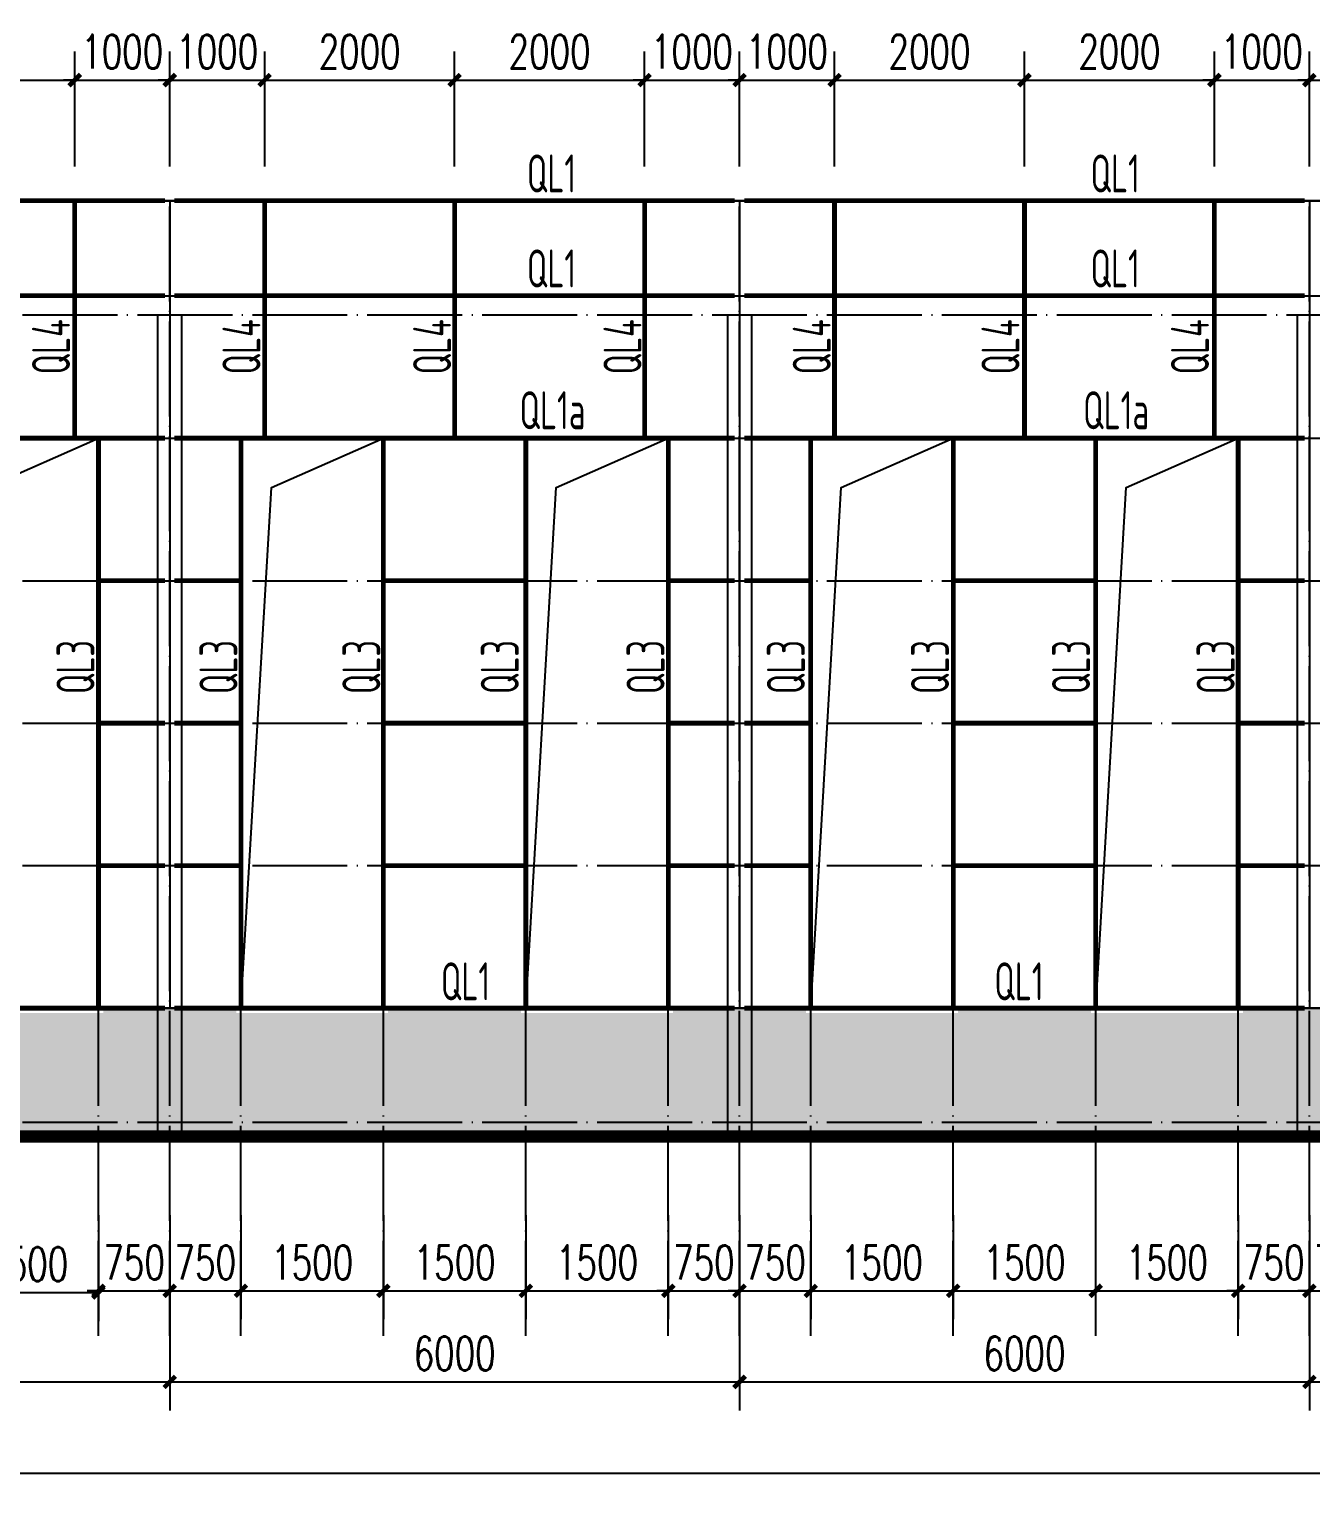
# Model space of a CAD drawing. Extents: x 14207793 to 14719554, y -1675802 to -1228715.
# Drawn here: x 14242298 to 14255788, y -1511252 to -1495755 of the extents above; entities that cross this region are included whole.
import ezdxf

# ---------------------------------------------------------------- set-up
doc = ezdxf.new("R2010")
doc.units = 0
doc.header["$LTSCALE"] = 500
doc.header["$MEASUREMENT"] = 0
doc.linetypes.add('DOTE', pattern=[2.42, 2, -0.2, 0.02, -0.2])
doc.layers.get('0').update_dxf_attribs({"linetype": 'CONTINUOUS'})
doc.layers.get('DEFPOINTS').update_dxf_attribs({"color": 140, "linetype": 'CONTINUOUS'})
for name, color, linetype in [('AXIS', 3, 'CONTINUOUS'), ('DOTE', 8, 'DOTE'), ('LAYER1', 150, 'CONTINUOUS'), ('PUB_DIM', 3, 'CONTINUOUS')]:
    doc.layers.add(name, color=color, linetype=linetype)
doc.styles.add('_TCH_DIM_T3', font='SIMPLEX', dxfattribs={"width": 0.705882, "bigfont": 'GBCBIG'})
doc.styles.add('TSSD_REIN', font='Tssdeng.shx', dxfattribs={"width": 0.65, "bigfont": 'hztxt.shx'})
doc.dimstyles.new('_TCH_ARCH&&120', dxfattribs={"dimtxt": 357, "dimasz": 120, "dimexe": 300, "dimexo": 360, "dimgap": 120, "dimtad": 1, "dimdec": 0, "dimzin": 0, "dimdsep": 46, "dimtxsty": '_TCH_DIM_T3', "dimblk": 'ARCHTICK', "dimcen": 0.09, "dimclrt": 7, "dimazin": 2, "dimtfac": 1, "dimtdec": 0, "dimtix": 1, "dimtmove": 2, "dimatfit": 3, "dimfxl": 0, "dimtolj": 1, "dimtzin": 0, "dimarcsym": 0})

# ---------------------------------------------------------------- blocks, each defined once
blk = doc.blocks.new('_ArchTick')
at = {"color": 0, "linetype": 'ByBlock', "const_width": 0.4}
blk.add_lwpolyline([(-0.5, -0.5), (0.5, 0.5)], dxfattribs=at)
blk = doc.blocks.new('*D333')
at = {"layer": 'AXIS', "color": 0, "lineweight": -2}
for p, q in [((14217375, -1509819), (14217375, -1511252)), ((14327775, -1509872), (14327775, -1511252)), ((14217375, -1510952), (14327775, -1510952))]:
    blk.add_line(p, q, dxfattribs=at)
at = {"layer": 'DEFPOINTS', "color": 0}
for p in [(14217375, -1509459), (14327775, -1509512), (14327775, -1510952)]:
    blk.add_point(p, dxfattribs=at)
at = {"layer": 'AXIS', "color": 0, "lineweight": -2, "xscale": 120, "yscale": 120, "zscale": 120, "rotation": 180}
blk.add_blockref('_ArchTick', (14217375, -1510952), dxfattribs=at)
at = {"layer": 'AXIS', "color": 0, "lineweight": -2, "xscale": 120, "yscale": 120, "zscale": 120}
blk.add_blockref('_ArchTick', (14327775, -1510952), dxfattribs=at)
at = {"layer": 'AXIS', "color": 7, "insert": (14272575, -1510654), "char_height": 357, "attachment_point": 5, "style": '_TCH_DIM_T3'}
blk.add_mtext('\\A1;110400', dxfattribs=at)
blk = doc.blocks.new('*D353')
at = {"layer": 'AXIS', "color": 0, "lineweight": -2}
for p, q in [((14237775, -1508626), (14237775, -1510293)), ((14243775, -1509073), (14243775, -1510293)), ((14237775, -1509993), (14243775, -1509993))]:
    blk.add_line(p, q, dxfattribs=at)
at = {"layer": 'DEFPOINTS', "color": 0}
for p in [(14237775, -1508266), (14243775, -1508713), (14243775, -1509993)]:
    blk.add_point(p, dxfattribs=at)
at = {"layer": 'AXIS', "color": 0, "lineweight": -2, "xscale": 120, "yscale": 120, "zscale": 120, "rotation": 180}
blk.add_blockref('_ArchTick', (14237775, -1509993), dxfattribs=at)
at = {"layer": 'AXIS', "color": 0, "lineweight": -2, "xscale": 120, "yscale": 120, "zscale": 120}
blk.add_blockref('_ArchTick', (14243775, -1509993), dxfattribs=at)
at = {"layer": 'AXIS', "color": 7, "insert": (14240775, -1509694), "char_height": 357, "attachment_point": 5, "style": '_TCH_DIM_T3'}
blk.add_mtext('\\A1;6000', dxfattribs=at)
blk = doc.blocks.new('*D354')
at = {"layer": 'AXIS', "color": 0, "lineweight": -2}
for p, q in [((14243775, -1508626), (14243775, -1510293)), ((14249775, -1509073), (14249775, -1510293)), ((14243775, -1509993), (14249775, -1509993))]:
    blk.add_line(p, q, dxfattribs=at)
at = {"layer": 'DEFPOINTS', "color": 0}
for p in [(14243775, -1508266), (14249775, -1508713), (14249775, -1509993)]:
    blk.add_point(p, dxfattribs=at)
at = {"layer": 'AXIS', "color": 0, "lineweight": -2, "xscale": 120, "yscale": 120, "zscale": 120, "rotation": 180}
blk.add_blockref('_ArchTick', (14243775, -1509993), dxfattribs=at)
at = {"layer": 'AXIS', "color": 0, "lineweight": -2, "xscale": 120, "yscale": 120, "zscale": 120}
blk.add_blockref('_ArchTick', (14249775, -1509993), dxfattribs=at)
at = {"layer": 'AXIS', "color": 7, "insert": (14246775, -1509694), "char_height": 357, "attachment_point": 5, "style": '_TCH_DIM_T3'}
blk.add_mtext('\\A1;6000', dxfattribs=at)
blk = doc.blocks.new('*D355')
at = {"layer": 'AXIS', "color": 0, "lineweight": -2}
for p, q in [((14249775, -1508626), (14249775, -1510293)), ((14255775, -1509073), (14255775, -1510293)), ((14249775, -1509993), (14255775, -1509993))]:
    blk.add_line(p, q, dxfattribs=at)
at = {"layer": 'DEFPOINTS', "color": 0}
for p in [(14249775, -1508266), (14255775, -1508713), (14255775, -1509993)]:
    blk.add_point(p, dxfattribs=at)
at = {"layer": 'AXIS', "color": 0, "lineweight": -2, "xscale": 120, "yscale": 120, "zscale": 120, "rotation": 180}
blk.add_blockref('_ArchTick', (14249775, -1509993), dxfattribs=at)
at = {"layer": 'AXIS', "color": 0, "lineweight": -2, "xscale": 120, "yscale": 120, "zscale": 120}
blk.add_blockref('_ArchTick', (14255775, -1509993), dxfattribs=at)
at = {"layer": 'AXIS', "color": 7, "insert": (14252775, -1509694), "char_height": 357, "attachment_point": 5, "style": '_TCH_DIM_T3'}
blk.add_mtext('\\A1;6000', dxfattribs=at)
blk = doc.blocks.new('*D356')
at = {"layer": 'AXIS', "color": 0, "lineweight": -2}
for p, q in [((14255775, -1508626), (14255775, -1510293)), ((14261775, -1509073), (14261775, -1510293)), ((14255775, -1509993), (14261775, -1509993))]:
    blk.add_line(p, q, dxfattribs=at)
at = {"layer": 'DEFPOINTS', "color": 0}
for p in [(14255775, -1508266), (14261775, -1508713), (14261775, -1509993)]:
    blk.add_point(p, dxfattribs=at)
at = {"layer": 'AXIS', "color": 0, "lineweight": -2, "xscale": 120, "yscale": 120, "zscale": 120, "rotation": 180}
blk.add_blockref('_ArchTick', (14255775, -1509993), dxfattribs=at)
at = {"layer": 'AXIS', "color": 0, "lineweight": -2, "xscale": 120, "yscale": 120, "zscale": 120}
blk.add_blockref('_ArchTick', (14261775, -1509993), dxfattribs=at)
at = {"layer": 'AXIS', "color": 7, "insert": (14258775, -1509694), "char_height": 357, "attachment_point": 5, "style": '_TCH_DIM_T3'}
blk.add_mtext('\\A1;6000', dxfattribs=at)
blk = doc.blocks.new('*D376')
at = {"layer": 'AXIS', "color": 0, "lineweight": -2}
for p, q in [((14241525, -1508258), (14241525, -1509353)), ((14243025, -1508278), (14243025, -1509353)), ((14241525, -1509053), (14243025, -1509053))]:
    blk.add_line(p, q, dxfattribs=at)
at = {"layer": 'DEFPOINTS', "color": 0}
for p in [(14241525, -1507898), (14243025, -1507918), (14243025, -1509053)]:
    blk.add_point(p, dxfattribs=at)
at = {"layer": 'AXIS', "color": 0, "lineweight": -2, "xscale": 120, "yscale": 120, "zscale": 120, "rotation": 180}
blk.add_blockref('_ArchTick', (14241525, -1509053), dxfattribs=at)
at = {"layer": 'AXIS', "color": 0, "lineweight": -2, "xscale": 120, "yscale": 120, "zscale": 120}
blk.add_blockref('_ArchTick', (14243025, -1509053), dxfattribs=at)
at = {"layer": 'AXIS', "color": 7, "insert": (14242275, -1508754), "char_height": 357, "attachment_point": 5, "style": '_TCH_DIM_T3'}
blk.add_mtext('\\A1;1500', dxfattribs=at)
blk = doc.blocks.new('*D377')
at = {"layer": 'AXIS', "color": 0, "lineweight": -2}
for p, q in [((14243025, -1508238), (14243025, -1509334)), ((14243775, -1508258), (14243775, -1509334)), ((14243025, -1509034), (14242905, -1509034)), ((14243025, -1509034), (14243775, -1509034)), ((14243775, -1509034), (14243895, -1509034))]:
    blk.add_line(p, q, dxfattribs=at)
at = {"layer": 'DEFPOINTS', "color": 0}
for p in [(14243025, -1507878), (14243775, -1507898), (14243775, -1509034)]:
    blk.add_point(p, dxfattribs=at)
at = {"layer": 'AXIS', "color": 0, "lineweight": -2, "xscale": 120, "yscale": 120, "zscale": 120}
blk.add_blockref('_ArchTick', (14243025, -1509034), dxfattribs=at)
at = {"layer": 'AXIS', "color": 0, "lineweight": -2, "xscale": 120, "yscale": 120, "zscale": 120, "rotation": 180}
blk.add_blockref('_ArchTick', (14243775, -1509034), dxfattribs=at)
at = {"layer": 'AXIS', "color": 7, "insert": (14243400, -1508735), "char_height": 357, "attachment_point": 5, "style": '_TCH_DIM_T3'}
blk.add_mtext('\\A1;750', dxfattribs=at)
blk = doc.blocks.new('*D378')
at = {"layer": 'AXIS', "color": 0, "lineweight": -2}
for p, q in [((14244525, -1508238), (14244525, -1509334)), ((14246025, -1508258), (14246025, -1509334)), ((14244525, -1509034), (14246025, -1509034))]:
    blk.add_line(p, q, dxfattribs=at)
at = {"layer": 'DEFPOINTS', "color": 0}
for p in [(14244525, -1507878), (14246025, -1507898), (14246025, -1509034)]:
    blk.add_point(p, dxfattribs=at)
at = {"layer": 'AXIS', "color": 0, "lineweight": -2, "xscale": 120, "yscale": 120, "zscale": 120, "rotation": 180}
blk.add_blockref('_ArchTick', (14244525, -1509034), dxfattribs=at)
at = {"layer": 'AXIS', "color": 0, "lineweight": -2, "xscale": 120, "yscale": 120, "zscale": 120}
blk.add_blockref('_ArchTick', (14246025, -1509034), dxfattribs=at)
at = {"layer": 'AXIS', "color": 7, "insert": (14245275, -1508735), "char_height": 357, "attachment_point": 5, "style": '_TCH_DIM_T3'}
blk.add_mtext('\\A1;1500', dxfattribs=at)
blk = doc.blocks.new('*D379')
at = {"layer": 'AXIS', "color": 0, "lineweight": -2}
for p, q in [((14246025, -1508238), (14246025, -1509334)), ((14247525, -1508258), (14247525, -1509334)), ((14246025, -1509034), (14247525, -1509034))]:
    blk.add_line(p, q, dxfattribs=at)
at = {"layer": 'DEFPOINTS', "color": 0}
for p in [(14246025, -1507878), (14247525, -1507898), (14247525, -1509034)]:
    blk.add_point(p, dxfattribs=at)
at = {"layer": 'AXIS', "color": 0, "lineweight": -2, "xscale": 120, "yscale": 120, "zscale": 120, "rotation": 180}
blk.add_blockref('_ArchTick', (14246025, -1509034), dxfattribs=at)
at = {"layer": 'AXIS', "color": 0, "lineweight": -2, "xscale": 120, "yscale": 120, "zscale": 120}
blk.add_blockref('_ArchTick', (14247525, -1509034), dxfattribs=at)
at = {"layer": 'AXIS', "color": 7, "insert": (14246775, -1508735), "char_height": 357, "attachment_point": 5, "style": '_TCH_DIM_T3'}
blk.add_mtext('\\A1;1500', dxfattribs=at)
blk = doc.blocks.new('*D380')
at = {"layer": 'AXIS', "color": 0, "lineweight": -2}
for p, q in [((14247525, -1508238), (14247525, -1509334)), ((14249025, -1508258), (14249025, -1509334)), ((14247525, -1509034), (14249025, -1509034))]:
    blk.add_line(p, q, dxfattribs=at)
at = {"layer": 'DEFPOINTS', "color": 0}
for p in [(14247525, -1507878), (14249025, -1507898), (14249025, -1509034)]:
    blk.add_point(p, dxfattribs=at)
at = {"layer": 'AXIS', "color": 0, "lineweight": -2, "xscale": 120, "yscale": 120, "zscale": 120, "rotation": 180}
blk.add_blockref('_ArchTick', (14247525, -1509034), dxfattribs=at)
at = {"layer": 'AXIS', "color": 0, "lineweight": -2, "xscale": 120, "yscale": 120, "zscale": 120}
blk.add_blockref('_ArchTick', (14249025, -1509034), dxfattribs=at)
at = {"layer": 'AXIS', "color": 7, "insert": (14248275, -1508735), "char_height": 357, "attachment_point": 5, "style": '_TCH_DIM_T3'}
blk.add_mtext('\\A1;1500', dxfattribs=at)
blk = doc.blocks.new('*D381')
at = {"layer": 'AXIS', "color": 0, "lineweight": -2}
for p, q in [((14249025, -1508238), (14249025, -1509334)), ((14249775, -1508258), (14249775, -1509334)), ((14249025, -1509034), (14248905, -1509034)), ((14249025, -1509034), (14249775, -1509034)), ((14249775, -1509034), (14249895, -1509034))]:
    blk.add_line(p, q, dxfattribs=at)
at = {"layer": 'DEFPOINTS', "color": 0}
for p in [(14249025, -1507878), (14249775, -1507898), (14249775, -1509034)]:
    blk.add_point(p, dxfattribs=at)
at = {"layer": 'AXIS', "color": 0, "lineweight": -2, "xscale": 120, "yscale": 120, "zscale": 120}
blk.add_blockref('_ArchTick', (14249025, -1509034), dxfattribs=at)
at = {"layer": 'AXIS', "color": 0, "lineweight": -2, "xscale": 120, "yscale": 120, "zscale": 120, "rotation": 180}
blk.add_blockref('_ArchTick', (14249775, -1509034), dxfattribs=at)
at = {"layer": 'AXIS', "color": 7, "insert": (14249400, -1508735), "char_height": 357, "attachment_point": 5, "style": '_TCH_DIM_T3'}
blk.add_mtext('\\A1;750', dxfattribs=at)
blk = doc.blocks.new('*D382')
at = {"layer": 'AXIS', "color": 0, "lineweight": -2}
for p, q in [((14252025, -1508238), (14252025, -1509333)), ((14253525, -1508258), (14253525, -1509333)), ((14252025, -1509033), (14253525, -1509033))]:
    blk.add_line(p, q, dxfattribs=at)
at = {"layer": 'DEFPOINTS', "color": 0}
for p in [(14252025, -1507878), (14253525, -1507898), (14253525, -1509033)]:
    blk.add_point(p, dxfattribs=at)
at = {"layer": 'AXIS', "color": 0, "lineweight": -2, "xscale": 120, "yscale": 120, "zscale": 120, "rotation": 180}
blk.add_blockref('_ArchTick', (14252025, -1509033), dxfattribs=at)
at = {"layer": 'AXIS', "color": 0, "lineweight": -2, "xscale": 120, "yscale": 120, "zscale": 120}
blk.add_blockref('_ArchTick', (14253525, -1509033), dxfattribs=at)
at = {"layer": 'AXIS', "color": 7, "insert": (14252775, -1508735), "char_height": 357, "attachment_point": 5, "style": '_TCH_DIM_T3'}
blk.add_mtext('\\A1;1500', dxfattribs=at)
blk = doc.blocks.new('*D383')
at = {"layer": 'AXIS', "color": 0, "lineweight": -2}
for p, q in [((14253525, -1508238), (14253525, -1509334)), ((14255025, -1508258), (14255025, -1509334)), ((14253525, -1509034), (14255025, -1509034))]:
    blk.add_line(p, q, dxfattribs=at)
at = {"layer": 'DEFPOINTS', "color": 0}
for p in [(14253525, -1507878), (14255025, -1507898), (14255025, -1509034)]:
    blk.add_point(p, dxfattribs=at)
at = {"layer": 'AXIS', "color": 0, "lineweight": -2, "xscale": 120, "yscale": 120, "zscale": 120, "rotation": 180}
blk.add_blockref('_ArchTick', (14253525, -1509034), dxfattribs=at)
at = {"layer": 'AXIS', "color": 0, "lineweight": -2, "xscale": 120, "yscale": 120, "zscale": 120}
blk.add_blockref('_ArchTick', (14255025, -1509034), dxfattribs=at)
at = {"layer": 'AXIS', "color": 7, "insert": (14254275, -1508735), "char_height": 357, "attachment_point": 5, "style": '_TCH_DIM_T3'}
blk.add_mtext('\\A1;1500', dxfattribs=at)
blk = doc.blocks.new('*D384')
at = {"layer": 'AXIS', "color": 0, "lineweight": -2}
for p, q in [((14255025, -1508238), (14255025, -1509334)), ((14255775, -1508258), (14255775, -1509334)), ((14255025, -1509034), (14254905, -1509034)), ((14255025, -1509034), (14255775, -1509034)), ((14255775, -1509034), (14255895, -1509034))]:
    blk.add_line(p, q, dxfattribs=at)
at = {"layer": 'DEFPOINTS', "color": 0}
for p in [(14255025, -1507878), (14255775, -1507898), (14255775, -1509034)]:
    blk.add_point(p, dxfattribs=at)
at = {"layer": 'AXIS', "color": 0, "lineweight": -2, "xscale": 120, "yscale": 120, "zscale": 120}
blk.add_blockref('_ArchTick', (14255025, -1509034), dxfattribs=at)
at = {"layer": 'AXIS', "color": 0, "lineweight": -2, "xscale": 120, "yscale": 120, "zscale": 120, "rotation": 180}
blk.add_blockref('_ArchTick', (14255775, -1509034), dxfattribs=at)
at = {"layer": 'AXIS', "color": 7, "insert": (14255400, -1508735), "char_height": 357, "attachment_point": 5, "style": '_TCH_DIM_T3'}
blk.add_mtext('\\A1;750', dxfattribs=at)
blk = doc.blocks.new('*D444')
at = {"layer": 'AXIS', "color": 0, "lineweight": -2}
for p, q in [((14250525, -1508238), (14250525, -1509334)), ((14252025, -1508258), (14252025, -1509334)), ((14250525, -1509034), (14252025, -1509034))]:
    blk.add_line(p, q, dxfattribs=at)
at = {"layer": 'DEFPOINTS', "color": 0}
for p in [(14250525, -1507878), (14252025, -1507898), (14252025, -1509034)]:
    blk.add_point(p, dxfattribs=at)
at = {"layer": 'AXIS', "color": 0, "lineweight": -2, "xscale": 120, "yscale": 120, "zscale": 120, "rotation": 180}
blk.add_blockref('_ArchTick', (14250525, -1509034), dxfattribs=at)
at = {"layer": 'AXIS', "color": 0, "lineweight": -2, "xscale": 120, "yscale": 120, "zscale": 120}
blk.add_blockref('_ArchTick', (14252025, -1509034), dxfattribs=at)
at = {"layer": 'AXIS', "color": 7, "insert": (14251275, -1508735), "char_height": 357, "attachment_point": 5, "style": '_TCH_DIM_T3'}
blk.add_mtext('\\A1;1500', dxfattribs=at)
blk = doc.blocks.new('*D445')
at = {"layer": 'AXIS', "color": 0, "lineweight": -2}
for p, q in [((14255775, -1508238), (14255775, -1509334)), ((14256525, -1508258), (14256525, -1509334)), ((14255775, -1509034), (14255655, -1509034)), ((14255775, -1509034), (14256525, -1509034)), ((14256525, -1509034), (14256645, -1509034))]:
    blk.add_line(p, q, dxfattribs=at)
at = {"layer": 'DEFPOINTS', "color": 0}
for p in [(14255775, -1507878), (14256525, -1507898), (14256525, -1509034)]:
    blk.add_point(p, dxfattribs=at)
at = {"layer": 'AXIS', "color": 0, "lineweight": -2, "xscale": 120, "yscale": 120, "zscale": 120}
blk.add_blockref('_ArchTick', (14255775, -1509034), dxfattribs=at)
at = {"layer": 'AXIS', "color": 0, "lineweight": -2, "xscale": 120, "yscale": 120, "zscale": 120, "rotation": 180}
blk.add_blockref('_ArchTick', (14256525, -1509034), dxfattribs=at)
at = {"layer": 'AXIS', "color": 7, "insert": (14256150, -1508735), "char_height": 357, "attachment_point": 5, "style": '_TCH_DIM_T3'}
blk.add_mtext('\\A1;750', dxfattribs=at)
blk = doc.blocks.new('*D446')
at = {"layer": 'AXIS', "color": 0, "lineweight": -2}
for p, q in [((14249775, -1508238), (14249775, -1509334)), ((14250525, -1508258), (14250525, -1509334)), ((14249775, -1509034), (14249655, -1509034)), ((14249775, -1509034), (14250525, -1509034)), ((14250525, -1509034), (14250645, -1509034))]:
    blk.add_line(p, q, dxfattribs=at)
at = {"layer": 'DEFPOINTS', "color": 0}
for p in [(14249775, -1507878), (14250525, -1507898), (14250525, -1509034)]:
    blk.add_point(p, dxfattribs=at)
at = {"layer": 'AXIS', "color": 0, "lineweight": -2, "xscale": 120, "yscale": 120, "zscale": 120}
blk.add_blockref('_ArchTick', (14249775, -1509034), dxfattribs=at)
at = {"layer": 'AXIS', "color": 0, "lineweight": -2, "xscale": 120, "yscale": 120, "zscale": 120, "rotation": 180}
blk.add_blockref('_ArchTick', (14250525, -1509034), dxfattribs=at)
at = {"layer": 'AXIS', "color": 7, "insert": (14250150, -1508735), "char_height": 357, "attachment_point": 5, "style": '_TCH_DIM_T3'}
blk.add_mtext('\\A1;750', dxfattribs=at)
blk = doc.blocks.new('*D447')
at = {"layer": 'AXIS', "color": 0, "lineweight": -2}
for p, q in [((14243775, -1508238), (14243775, -1509334)), ((14244525, -1508258), (14244525, -1509334)), ((14243775, -1509034), (14243655, -1509034)), ((14243775, -1509034), (14244525, -1509034)), ((14244525, -1509034), (14244645, -1509034))]:
    blk.add_line(p, q, dxfattribs=at)
at = {"layer": 'DEFPOINTS', "color": 0}
for p in [(14243775, -1507878), (14244525, -1507898), (14244525, -1509034)]:
    blk.add_point(p, dxfattribs=at)
at = {"layer": 'AXIS', "color": 0, "lineweight": -2, "xscale": 120, "yscale": 120, "zscale": 120}
blk.add_blockref('_ArchTick', (14243775, -1509034), dxfattribs=at)
at = {"layer": 'AXIS', "color": 0, "lineweight": -2, "xscale": 120, "yscale": 120, "zscale": 120, "rotation": 180}
blk.add_blockref('_ArchTick', (14244525, -1509034), dxfattribs=at)
at = {"layer": 'AXIS', "color": 7, "insert": (14244150, -1508735), "char_height": 357, "attachment_point": 5, "style": '_TCH_DIM_T3'}
blk.add_mtext('\\A1;750', dxfattribs=at)
blk = doc.blocks.new('*D1065')
at = {"layer": 'DEFPOINTS', "color": 0}
for p in [(14242775, -1496288), (14240775, -1497558), (14242775, -1497558)]:
    blk.add_point(p, dxfattribs=at)
at = {"layer": 'PUB_DIM', "color": 0, "lineweight": -2}
for p, q in [((14240775, -1497198), (14240775, -1495988)), ((14242775, -1497198), (14242775, -1495988)), ((14240775, -1496288), (14242775, -1496288))]:
    blk.add_line(p, q, dxfattribs=at)
at = {"layer": 'PUB_DIM', "color": 0, "lineweight": -2, "xscale": 120, "yscale": 120, "zscale": 120, "rotation": 180}
blk.add_blockref('_ArchTick', (14240775, -1496288), dxfattribs=at)
at = {"layer": 'PUB_DIM', "color": 0, "lineweight": -2, "xscale": 120, "yscale": 120, "zscale": 120}
blk.add_blockref('_ArchTick', (14242775, -1496288), dxfattribs=at)
at = {"layer": 'PUB_DIM', "color": 7, "insert": (14241775, -1495989), "char_height": 357, "attachment_point": 5, "style": '_TCH_DIM_T3'}
blk.add_mtext('\\A1;2000', dxfattribs=at)
blk = doc.blocks.new('*D1066')
at = {"layer": 'DEFPOINTS', "color": 0}
for p in [(14243775, -1496288), (14242775, -1497558), (14243775, -1497558)]:
    blk.add_point(p, dxfattribs=at)
at = {"layer": 'PUB_DIM', "color": 0, "lineweight": -2}
for p, q in [((14242775, -1497198), (14242775, -1495988)), ((14243775, -1497198), (14243775, -1495988)), ((14242775, -1496288), (14242655, -1496288)), ((14242775, -1496288), (14243775, -1496288)), ((14243775, -1496288), (14243895, -1496288))]:
    blk.add_line(p, q, dxfattribs=at)
at = {"layer": 'PUB_DIM', "color": 0, "lineweight": -2, "xscale": 120, "yscale": 120, "zscale": 120}
blk.add_blockref('_ArchTick', (14242775, -1496288), dxfattribs=at)
at = {"layer": 'PUB_DIM', "color": 0, "lineweight": -2, "xscale": 120, "yscale": 120, "zscale": 120, "rotation": 180}
blk.add_blockref('_ArchTick', (14243775, -1496288), dxfattribs=at)
at = {"layer": 'PUB_DIM', "color": 7, "insert": (14243275, -1495989), "char_height": 357, "attachment_point": 5, "style": '_TCH_DIM_T3'}
blk.add_mtext('\\A1;1000', dxfattribs=at)
blk = doc.blocks.new('*D1067')
at = {"layer": 'DEFPOINTS', "color": 0}
for p in [(14244775, -1496288), (14243775, -1497558), (14244775, -1497558)]:
    blk.add_point(p, dxfattribs=at)
at = {"layer": 'PUB_DIM', "color": 0, "lineweight": -2}
for p, q in [((14243775, -1497198), (14243775, -1495988)), ((14244775, -1497198), (14244775, -1495988)), ((14243775, -1496288), (14243655, -1496288)), ((14243775, -1496288), (14244775, -1496288)), ((14244775, -1496288), (14244895, -1496288))]:
    blk.add_line(p, q, dxfattribs=at)
at = {"layer": 'PUB_DIM', "color": 0, "lineweight": -2, "xscale": 120, "yscale": 120, "zscale": 120}
blk.add_blockref('_ArchTick', (14243775, -1496288), dxfattribs=at)
at = {"layer": 'PUB_DIM', "color": 0, "lineweight": -2, "xscale": 120, "yscale": 120, "zscale": 120, "rotation": 180}
blk.add_blockref('_ArchTick', (14244775, -1496288), dxfattribs=at)
at = {"layer": 'PUB_DIM', "color": 7, "insert": (14244275, -1495989), "char_height": 357, "attachment_point": 5, "style": '_TCH_DIM_T3'}
blk.add_mtext('\\A1;1000', dxfattribs=at)
blk = doc.blocks.new('*D1068')
at = {"layer": 'DEFPOINTS', "color": 0}
for p in [(14246775, -1496288), (14244775, -1497558), (14246775, -1497558)]:
    blk.add_point(p, dxfattribs=at)
at = {"layer": 'PUB_DIM', "color": 0, "lineweight": -2}
for p, q in [((14244775, -1497198), (14244775, -1495988)), ((14246775, -1497198), (14246775, -1495988)), ((14244775, -1496288), (14246775, -1496288))]:
    blk.add_line(p, q, dxfattribs=at)
at = {"layer": 'PUB_DIM', "color": 0, "lineweight": -2, "xscale": 120, "yscale": 120, "zscale": 120, "rotation": 180}
blk.add_blockref('_ArchTick', (14244775, -1496288), dxfattribs=at)
at = {"layer": 'PUB_DIM', "color": 0, "lineweight": -2, "xscale": 120, "yscale": 120, "zscale": 120}
blk.add_blockref('_ArchTick', (14246775, -1496288), dxfattribs=at)
at = {"layer": 'PUB_DIM', "color": 7, "insert": (14245775, -1495989), "char_height": 357, "attachment_point": 5, "style": '_TCH_DIM_T3'}
blk.add_mtext('\\A1;2000', dxfattribs=at)
blk = doc.blocks.new('*D1069')
at = {"layer": 'DEFPOINTS', "color": 0}
for p in [(14248775, -1496288), (14246775, -1497558), (14248775, -1497558)]:
    blk.add_point(p, dxfattribs=at)
at = {"layer": 'PUB_DIM', "color": 0, "lineweight": -2}
for p, q in [((14246775, -1497198), (14246775, -1495988)), ((14248775, -1497198), (14248775, -1495988)), ((14246775, -1496288), (14248775, -1496288))]:
    blk.add_line(p, q, dxfattribs=at)
at = {"layer": 'PUB_DIM', "color": 0, "lineweight": -2, "xscale": 120, "yscale": 120, "zscale": 120, "rotation": 180}
blk.add_blockref('_ArchTick', (14246775, -1496288), dxfattribs=at)
at = {"layer": 'PUB_DIM', "color": 0, "lineweight": -2, "xscale": 120, "yscale": 120, "zscale": 120}
blk.add_blockref('_ArchTick', (14248775, -1496288), dxfattribs=at)
at = {"layer": 'PUB_DIM', "color": 7, "insert": (14247775, -1495989), "char_height": 357, "attachment_point": 5, "style": '_TCH_DIM_T3'}
blk.add_mtext('\\A1;2000', dxfattribs=at)
blk = doc.blocks.new('*D1070')
at = {"layer": 'DEFPOINTS', "color": 0}
for p in [(14249775, -1496288), (14248775, -1497558), (14249775, -1497558)]:
    blk.add_point(p, dxfattribs=at)
at = {"layer": 'PUB_DIM', "color": 0, "lineweight": -2}
for p, q in [((14248775, -1497198), (14248775, -1495988)), ((14249775, -1497198), (14249775, -1495988)), ((14248775, -1496288), (14248655, -1496288)), ((14248775, -1496288), (14249775, -1496288)), ((14249775, -1496288), (14249895, -1496288))]:
    blk.add_line(p, q, dxfattribs=at)
at = {"layer": 'PUB_DIM', "color": 0, "lineweight": -2, "xscale": 120, "yscale": 120, "zscale": 120}
blk.add_blockref('_ArchTick', (14248775, -1496288), dxfattribs=at)
at = {"layer": 'PUB_DIM', "color": 0, "lineweight": -2, "xscale": 120, "yscale": 120, "zscale": 120, "rotation": 180}
blk.add_blockref('_ArchTick', (14249775, -1496288), dxfattribs=at)
at = {"layer": 'PUB_DIM', "color": 7, "insert": (14249275, -1495989), "char_height": 357, "attachment_point": 5, "style": '_TCH_DIM_T3'}
blk.add_mtext('\\A1;1000', dxfattribs=at)
blk = doc.blocks.new('*D1071')
at = {"layer": 'DEFPOINTS', "color": 0}
for p in [(14250775, -1496288), (14249775, -1497558), (14250775, -1497558)]:
    blk.add_point(p, dxfattribs=at)
at = {"layer": 'PUB_DIM', "color": 0, "lineweight": -2}
for p, q in [((14249775, -1497198), (14249775, -1495988)), ((14250775, -1497198), (14250775, -1495988)), ((14249775, -1496288), (14249655, -1496288)), ((14249775, -1496288), (14250775, -1496288)), ((14250775, -1496288), (14250895, -1496288))]:
    blk.add_line(p, q, dxfattribs=at)
at = {"layer": 'PUB_DIM', "color": 0, "lineweight": -2, "xscale": 120, "yscale": 120, "zscale": 120}
blk.add_blockref('_ArchTick', (14249775, -1496288), dxfattribs=at)
at = {"layer": 'PUB_DIM', "color": 0, "lineweight": -2, "xscale": 120, "yscale": 120, "zscale": 120, "rotation": 180}
blk.add_blockref('_ArchTick', (14250775, -1496288), dxfattribs=at)
at = {"layer": 'PUB_DIM', "color": 7, "insert": (14250275, -1495989), "char_height": 357, "attachment_point": 5, "style": '_TCH_DIM_T3'}
blk.add_mtext('\\A1;1000', dxfattribs=at)
blk = doc.blocks.new('*D1072')
at = {"layer": 'DEFPOINTS', "color": 0}
for p in [(14252775, -1496288), (14250775, -1497558), (14252775, -1497558)]:
    blk.add_point(p, dxfattribs=at)
at = {"layer": 'PUB_DIM', "color": 0, "lineweight": -2}
for p, q in [((14250775, -1497198), (14250775, -1495988)), ((14252775, -1497198), (14252775, -1495988)), ((14250775, -1496288), (14252775, -1496288))]:
    blk.add_line(p, q, dxfattribs=at)
at = {"layer": 'PUB_DIM', "color": 0, "lineweight": -2, "xscale": 120, "yscale": 120, "zscale": 120, "rotation": 180}
blk.add_blockref('_ArchTick', (14250775, -1496288), dxfattribs=at)
at = {"layer": 'PUB_DIM', "color": 0, "lineweight": -2, "xscale": 120, "yscale": 120, "zscale": 120}
blk.add_blockref('_ArchTick', (14252775, -1496288), dxfattribs=at)
at = {"layer": 'PUB_DIM', "color": 7, "insert": (14251775, -1495989), "char_height": 357, "attachment_point": 5, "style": '_TCH_DIM_T3'}
blk.add_mtext('\\A1;2000', dxfattribs=at)
blk = doc.blocks.new('*D1073')
at = {"layer": 'DEFPOINTS', "color": 0}
for p in [(14254775, -1496288), (14252775, -1497558), (14254775, -1497558)]:
    blk.add_point(p, dxfattribs=at)
at = {"layer": 'PUB_DIM', "color": 0, "lineweight": -2}
for p, q in [((14252775, -1497198), (14252775, -1495988)), ((14254775, -1497198), (14254775, -1495988)), ((14252775, -1496288), (14254775, -1496288))]:
    blk.add_line(p, q, dxfattribs=at)
at = {"layer": 'PUB_DIM', "color": 0, "lineweight": -2, "xscale": 120, "yscale": 120, "zscale": 120, "rotation": 180}
blk.add_blockref('_ArchTick', (14252775, -1496288), dxfattribs=at)
at = {"layer": 'PUB_DIM', "color": 0, "lineweight": -2, "xscale": 120, "yscale": 120, "zscale": 120}
blk.add_blockref('_ArchTick', (14254775, -1496288), dxfattribs=at)
at = {"layer": 'PUB_DIM', "color": 7, "insert": (14253775, -1495989), "char_height": 357, "attachment_point": 5, "style": '_TCH_DIM_T3'}
blk.add_mtext('\\A1;2000', dxfattribs=at)
blk = doc.blocks.new('*D1074')
at = {"layer": 'DEFPOINTS', "color": 0}
for p in [(14255775, -1496288), (14254775, -1497558), (14255775, -1497558)]:
    blk.add_point(p, dxfattribs=at)
at = {"layer": 'PUB_DIM', "color": 0, "lineweight": -2}
for p, q in [((14254775, -1497198), (14254775, -1495988)), ((14255775, -1497198), (14255775, -1495988)), ((14254775, -1496288), (14254655, -1496288)), ((14254775, -1496288), (14255775, -1496288)), ((14255775, -1496288), (14255895, -1496288))]:
    blk.add_line(p, q, dxfattribs=at)
at = {"layer": 'PUB_DIM', "color": 0, "lineweight": -2, "xscale": 120, "yscale": 120, "zscale": 120}
blk.add_blockref('_ArchTick', (14254775, -1496288), dxfattribs=at)
at = {"layer": 'PUB_DIM', "color": 0, "lineweight": -2, "xscale": 120, "yscale": 120, "zscale": 120, "rotation": 180}
blk.add_blockref('_ArchTick', (14255775, -1496288), dxfattribs=at)
at = {"layer": 'PUB_DIM', "color": 7, "insert": (14255275, -1495989), "char_height": 357, "attachment_point": 5, "style": '_TCH_DIM_T3'}
blk.add_mtext('\\A1;1000', dxfattribs=at)
blk = doc.blocks.new('*D1075')
at = {"layer": 'DEFPOINTS', "color": 0}
for p in [(14256775, -1496288), (14255775, -1497558), (14256775, -1497558)]:
    blk.add_point(p, dxfattribs=at)
at = {"layer": 'PUB_DIM', "color": 0, "lineweight": -2}
for p, q in [((14255775, -1497198), (14255775, -1495988)), ((14256775, -1497198), (14256775, -1495988)), ((14255775, -1496288), (14255655, -1496288)), ((14255775, -1496288), (14256775, -1496288)), ((14256775, -1496288), (14256895, -1496288))]:
    blk.add_line(p, q, dxfattribs=at)
at = {"layer": 'PUB_DIM', "color": 0, "lineweight": -2, "xscale": 120, "yscale": 120, "zscale": 120}
blk.add_blockref('_ArchTick', (14255775, -1496288), dxfattribs=at)
at = {"layer": 'PUB_DIM', "color": 0, "lineweight": -2, "xscale": 120, "yscale": 120, "zscale": 120, "rotation": 180}
blk.add_blockref('_ArchTick', (14256775, -1496288), dxfattribs=at)
at = {"layer": 'PUB_DIM', "color": 7, "insert": (14256275, -1495989), "char_height": 357, "attachment_point": 5, "style": '_TCH_DIM_T3'}
blk.add_mtext('\\A1;1000', dxfattribs=at)

msp = doc.modelspace()

# ---------------------------------------------------------------- hatches: boundary and pattern name
h = msp.add_hatch()
h.set_pattern_fill('AR-B816', color=146, scale=300)
h.set_pattern_definition([(0, (14093877.68, -1387538.93), (0, 363.9312), []), (90, (14093877.68, -1387538.93), (-363.9312, 363.9312), [363.9312, -363.9312])])
h.paths.add_polyline_path([(14327975.29, -1507408), (14327975.29, -1506058), (14327075.29, -1506058), (14327075.29, -1506108), (14325475.29, -1506108), (14325475.29, -1506058), (14324075.29, -1506058), (14324075.29, -1506108), (14322475.29, -1506108), (14322475.29, -1506058), (14321075.29, -1506058), (14321075.29, -1506108), (14319475.29, -1506108), (14319475.29, -1506058), (14318075.29, -1506058), (14318075.29, -1506108), (14316475.29, -1506108), (14316475.29, -1506058), (14315075.29, -1506058), (14315075.29, -1506108), (14313475.29, -1506108), (14313475.29, -1506058), (14312075.29, -1506058), (14312075.29, -1506108), (14310475.29, -1506108), (14310475.29, -1506058), (14309075.29, -1506058), (14309075.29, -1506108), (14307475.29, -1506108), (14307475.29, -1506058), (14306075.29, -1506058), (14306075.29, -1506108), (14304475.29, -1506108), (14304475.29, -1506058), (14303075.29, -1506058), (14303075.29, -1506108), (14301475.29, -1506108), (14301475.29, -1506058), (14300075.29, -1506058), (14300075.29, -1506108), (14298475.29, -1506108), (14298475.29, -1506058), (14297075.29, -1506058), (14297075.29, -1506108), (14295475.29, -1506108), (14295475.29, -1506058), (14294075.29, -1506058), (14294075.29, -1506108), (14292475.29, -1506108), (14292475.29, -1506058), (14291075.29, -1506058), (14291075.29, -1506108), (14289475.29, -1506108), (14289475.29, -1506058), (14288075.29, -1506058), (14288075.29, -1506108), (14286475.29, -1506108), (14286475.29, -1506058), (14285075.29, -1506058), (14285075.29, -1506108), (14283475.29, -1506108), (14283475.29, -1506058), (14282075.29, -1506058), (14282075.29, -1506108), (14280475.29, -1506108), (14280475.29, -1506058), (14279075.29, -1506058), (14279075.29, -1506108), (14277475.29, -1506108), (14277475.29, -1506058), (14276075.29, -1506058), (14276075.29, -1506108), (14274475.29, -1506108), (14274475.29, -1506058), (14273075.29, -1506058), (14273075.29, -1506108), (14271475.29, -1506108), (14271475.29, -1506058), (14270075.29, -1506058), (14270075.29, -1506108), (14268475.29, -1506108), (14268475.29, -1506058), (14267075.29, -1506058), (14267075.29, -1506108), (14265475.29, -1506108), (14265475.29, -1506058), (14264075.29, -1506058), (14264075.29, -1506108), (14262475.29, -1506108), (14262475.29, -1506058), (14261075.29, -1506058), (14261075.29, -1506108), (14259475.29, -1506108), (14259475.29, -1506058), (14258075.29, -1506058), (14258075.29, -1506108), (14256475.29, -1506108), (14256475.29, -1506058), (14255075.29, -1506058), (14255075.29, -1506108), (14253475.29, -1506108), (14253475.29, -1506058), (14252075.29, -1506058), (14252075.29, -1506108), (14250475.29, -1506108), (14250475.29, -1506058), (14249075.29, -1506058), (14249075.29, -1506108), (14247475.29, -1506108), (14247475.29, -1506058), (14246075.29, -1506058), (14246075.29, -1506108), (14244475.29, -1506108), (14244475.29, -1506058), (14243075.29, -1506058), (14243075.29, -1506108), (14241475.29, -1506108), (14241475.29, -1506058), (14240075.29, -1506058), (14240075.29, -1506108), (14238475.29, -1506108), (14238475.29, -1506058), (14237075.29, -1506058), (14237075.29, -1506108), (14235475.29, -1506108), (14235475.29, -1506058), (14234075.29, -1506058), (14234075.29, -1506108), (14232475.29, -1506108), (14232475.29, -1506058), (14231075.29, -1506058), (14231075.29, -1506108), (14229475.29, -1506108), (14229475.29, -1506058), (14228075.29, -1506058), (14228075.29, -1506108), (14226475.29, -1506108), (14226475.29, -1506058), (14225175.29, -1506058), (14225175.29, -1506108), (14223575.29, -1506108), (14223575.29, -1506058), (14222375.29, -1506058), (14222375.29, -1506108), (14220775.29, -1506108), (14220775.29, -1506058), (14219575.29, -1506058), (14219575.29, -1506108), (14217975.29, -1506108), (14217975.29, -1506058), (14217175.29, -1506058), (14217175.29, -1507408)])

# ---------------------------------------------------------------- linework, layer by layer
for p, q in [((14327975.29, -1497558), (14217175.29, -1497558)), ((14243775.29, -1502258), (14243775.29, -1502458)), ((14327975.29, -1506058), (14217175.29, -1506058))]:
    msp.add_line(p, q)
at = {"color": 3, "const_width": 50}
for points in [[(14237825.29, -1497558), (14243725.29, -1497558)], [(14242775.29, -1497558), (14242775.29, -1500058)], [(14243825.29, -1497558), (14249725.29, -1497558)], [(14244775.29, -1497558), (14244775.29, -1500058)], [(14246775.29, -1497558), (14246775.29, -1500058)], [(14248775.29, -1497558), (14248775.29, -1500058)], [(14249825.29, -1497558), (14255725.29, -1497558)], [(14250775.29, -1497558), (14250775.29, -1500058)], [(14252775.29, -1497558), (14252775.29, -1500058)], [(14254775.29, -1497558), (14254775.29, -1500058)], [(14237825.29, -1498558), (14243725.29, -1498558)], [(14243825.29, -1498558), (14249725.29, -1498558)], [(14249825.29, -1498558), (14255725.29, -1498558)], [(14237825.29, -1500058), (14243725.29, -1500058)], [(14243025.29, -1500058), (14243025.29, -1506058)], [(14243825.29, -1500058), (14249725.29, -1500058)], [(14244525.29, -1500058), (14244525.29, -1506058)], [(14246025.29, -1500058), (14246025.29, -1506058)], [(14247525.29, -1500058), (14247525.29, -1506058)], [(14249025.29, -1500058), (14249025.29, -1506058)], [(14249825.29, -1500058), (14255725.29, -1500058)], [(14250525.29, -1500058), (14250525.29, -1506058)], [(14252025.29, -1500058), (14252025.29, -1506058)], [(14253525.29, -1500058), (14253525.29, -1506058)], [(14255025.29, -1500058), (14255025.29, -1506058)], [(14243025.29, -1501558), (14243725.29, -1501558)], [(14243825.29, -1501558), (14244525.29, -1501558)], [(14246025.29, -1501558), (14247525.29, -1501558)], [(14249025.29, -1501558), (14249725.29, -1501558)], [(14249825.29, -1501558), (14250525.29, -1501558)], [(14252025.29, -1501558), (14253525.29, -1501558)], [(14255025.29, -1501558), (14255725.29, -1501558)], [(14243025.29, -1503058), (14243725.29, -1503058)], [(14243825.29, -1503058), (14244525.29, -1503058)], [(14246025.29, -1503058), (14247525.29, -1503058)], [(14249025.29, -1503058), (14249725.29, -1503058)], [(14249825.29, -1503058), (14250525.29, -1503058)], [(14252025.29, -1503058), (14253525.29, -1503058)], [(14255025.29, -1503058), (14255725.29, -1503058)], [(14243025.29, -1504558), (14243725.29, -1504558)], [(14243825.29, -1504558), (14244525.29, -1504558)], [(14246025.29, -1504558), (14247525.29, -1504558)], [(14249025.29, -1504558), (14249725.29, -1504558)], [(14249825.29, -1504558), (14250525.29, -1504558)], [(14252025.29, -1504558), (14253525.29, -1504558)], [(14255025.29, -1504558), (14255725.29, -1504558)], [(14237825.29, -1506058), (14243725.29, -1506058)], [(14243825.29, -1506058), (14249725.29, -1506058)], [(14249825.29, -1506058), (14255725.29, -1506058)]]:
    msp.add_lwpolyline(points, dxfattribs=at)
for points in [[(14327975.29, -1507408), (14327975.29, -1497558), (14225575.29, -1497558), (14225575.29, -1497558)], [(14243775.29, -1497558), (14243775.29, -1506058)], [(14249775.29, -1497558), (14249775.29, -1506058)], [(14255775.29, -1497558), (14255775.29, -1506058)]]:
    msp.add_lwpolyline(points)
for points in [[(14243650.29, -1498758), (14243900.29, -1498758), (14243900.29, -1507408), (14243650.29, -1507408)], [(14249650.29, -1498758), (14249900.29, -1498758), (14249900.29, -1507408), (14249650.29, -1507408)], [(14255650.29, -1498758), (14255900.29, -1498758), (14255900.29, -1507408), (14255650.29, -1507408)]]:
    msp.add_lwpolyline(points, close=True)
at = {"color": 6}
for points in [[(14241525.29, -1506058), (14241845.15, -1500575.5), (14243025.29, -1500058)], [(14244525.29, -1506058), (14244845.15, -1500575.5), (14246025.29, -1500058)], [(14247525.29, -1506058), (14247845.15, -1500575.5), (14249025.29, -1500058)], [(14250525.29, -1506058), (14250845.15, -1500575.5), (14252025.29, -1500058)], [(14253525.29, -1506058), (14253845.15, -1500575.5), (14255025.29, -1500058)]]:
    msp.add_lwpolyline(points, dxfattribs=at)
at = {"const_width": 130}
msp.add_lwpolyline([(14214615.15, -1507408), (14330617.65, -1507408)], dxfattribs=at)
at = {"layer": 'DOTE'}
for p, q in [((14216815.29, -1497558), (14328868.79, -1497558)), ((14242775.29, -1500058), (14242775.29, -1497558)), ((14243775.29, -1509508), (14243775.29, -1497558)), ((14244775.29, -1500058), (14244775.29, -1497558)), ((14246775.29, -1500071.81), (14246775.29, -1497558)), ((14248775.29, -1500058), (14248775.29, -1497558)), ((14249775.29, -1509508), (14249775.29, -1497558)), ((14250775.29, -1500058), (14250775.29, -1497558)), ((14252775.29, -1500071.81), (14252775.29, -1497558)), ((14254775.29, -1500058), (14254775.29, -1497558)), ((14255775.29, -1509508), (14255775.29, -1497558)), ((14216455.29, -1498558), (14328868.79, -1498558)), ((14216815.29, -1498758), (14328868.79, -1498758)), ((14216815.29, -1500058), (14328868.79, -1500058)), ((14243025.29, -1509508), (14243025.29, -1500058)), ((14244525.29, -1509508), (14244525.29, -1500058)), ((14246025.29, -1509508), (14246025.29, -1500058)), ((14247525.29, -1509508), (14247525.29, -1500058)), ((14249025.29, -1509508), (14249025.29, -1500058)), ((14250525.29, -1509508), (14250525.29, -1500058)), ((14252025.29, -1509508), (14252025.29, -1500058)), ((14253525.29, -1509508), (14253525.29, -1500058)), ((14255025.29, -1509508), (14255025.29, -1500058)), ((14216815.29, -1501558), (14328868.79, -1501558)), ((14216815.29, -1503058), (14328868.79, -1503058)), ((14216815.29, -1504558), (14328868.79, -1504558)), ((14216815.29, -1506058), (14328868.79, -1506058)), ((14216815.29, -1507258), (14328868.79, -1507258))]:
    msp.add_line(p, q, dxfattribs=at)

# ---------------------------------------------------------------- texts
at = {"layer": 'LAYER1', "color": 3, "style": 'TSSD_REIN', "width": 0.65}
for s, p in [('QL1', (14247535.46, -1497470.83)), ('QL1', (14253470.46, -1497470.83)), ('QL1', (14247535.46, -1498470.83)), ('QL1', (14253470.46, -1498470.83)), ('QL1a', (14247457.96, -1499963.33)), ('QL1a', (14253392.96, -1499963.33)), ('QL1', (14246630.17, -1505975.83)), ('QL1', (14252457.67, -1505975.83))]:
    msp.add_text(s, height=400, dxfattribs=at).set_placement(p)
for s, p in [('QL4', (14242725.29, -1499387.5)), ('QL4', (14244730.29, -1499387.5)), ('QL4', (14246737.79, -1499387.5)), ('QL4', (14248742.79, -1499387.5)), ('QL4', (14250735.29, -1499387.5)), ('QL4', (14252722.79, -1499387.5)), ('QL4', (14254717.79, -1499387.5)), ('QL3', (14242982.96, -1502752.83)), ('QL3', (14244487.96, -1502752.83)), ('QL3', (14245992.96, -1502752.83)), ('QL3', (14247450.46, -1502752.83)), ('QL3', (14248985.46, -1502752.83)), ('QL3', (14250462.96, -1502752.83)), ('QL3', (14251980.46, -1502752.83)), ('QL3', (14253465.46, -1502752.83)), ('QL3', (14254987.96, -1502752.83))]:
    msp.add_text(s, height=400, rotation=90, dxfattribs=at).set_placement(p)

# ---------------------------------------------------------------- dimensions: what is measured, and where the dimension line sits
at = {"layer": 'AXIS'}
for base, p1, p2, picture, middle in [((14243025.29, -1509053), (14241525.29, -1507898), (14243025.29, -1507917.5), '*D376', (14242275.29, -1508754.5)), ((14243775.29, -1509033.5), (14243025.29, -1507878.5), (14243775.29, -1507898), '*D377', (14243400.29, -1508735)), ((14244525.29, -1509033.5), (14243775.29, -1507878.5), (14244525.29, -1507898), '*D447', (14244150.29, -1508735)), ((14246025.29, -1509033.5), (14244525.29, -1507878.5), (14246025.29, -1507898), '*D378', (14245275.29, -1508735)), ((14247525.29, -1509033.5), (14246025.29, -1507878.5), (14247525.29, -1507898), '*D379', (14246775.29, -1508735)), ((14249025.29, -1509033.5), (14247525.29, -1507878.5), (14249025.29, -1507898), '*D380', (14248275.29, -1508735)), ((14249775.29, -1509033.5), (14249025.29, -1507878.5), (14249775.29, -1507898), '*D381', (14249400.29, -1508735)), ((14250525.29, -1509033.5), (14249775.29, -1507878.5), (14250525.29, -1507898), '*D446', (14250150.29, -1508735)), ((14252025.29, -1509033.5), (14250525.29, -1507878.5), (14252025.29, -1507898), '*D444', (14251275.29, -1508735)), ((14253525.29, -1509033.5), (14252025.29, -1507878.5), (14253525.29, -1507898), '*D382', (14252775.29, -1508735)), ((14255025.29, -1509033.5), (14253525.29, -1507878.5), (14255025.29, -1507898), '*D383', (14254275.29, -1508735)), ((14255775.29, -1509033.5), (14255025.29, -1507878.5), (14255775.29, -1507898), '*D384', (14255400.29, -1508735)), ((14256525.29, -1509033.5), (14255775.29, -1507878.5), (14256525.29, -1507898), '*D445', (14256150.29, -1508735)), ((14243775.29, -1509993), (14237775.29, -1508265.5), (14243775.29, -1508713), '*D353', (14240775.29, -1509694.5)), ((14249775.29, -1509993), (14243775.29, -1508265.5), (14249775.29, -1508713), '*D354', (14246775.29, -1509694.5)), ((14255775.29, -1509993), (14249775.29, -1508265.5), (14255775.29, -1508713), '*D355', (14252775.29, -1509694.5)), ((14261775.29, -1509993), (14255775.29, -1508265.5), (14261775.29, -1508713), '*D356', (14258775.29, -1509694.5)), ((14327775.29, -1510952.5), (14217375.29, -1509459.25), (14327775.29, -1509512.5), '*D333', (14272575.29, -1510654))]:
    dim = msp.add_linear_dim(base=base, p1=p1, p2=p2, dimstyle='_TCH_ARCH&&120', dxfattribs=at)
    dim.commit()
    dim.dimension.update_dxf_attribs({"geometry": picture, "text_midpoint": middle})
at = {"layer": 'PUB_DIM'}
for base, p1, p2, picture, middle in [((14242775.29, -1496287.5), (14240775.29, -1497558), (14242775.29, -1497558), '*D1065', (14241775.29, -1495989)), ((14243775.29, -1496287.5), (14242775.29, -1497558), (14243775.29, -1497558), '*D1066', (14243275.29, -1495989)), ((14244775.29, -1496287.5), (14243775.29, -1497558), (14244775.29, -1497558), '*D1067', (14244275.29, -1495989)), ((14246775.29, -1496287.5), (14244775.29, -1497558), (14246775.29, -1497558), '*D1068', (14245775.29, -1495989)), ((14248775.29, -1496287.5), (14246775.29, -1497558), (14248775.29, -1497558), '*D1069', (14247775.29, -1495989)), ((14249775.29, -1496287.5), (14248775.29, -1497558), (14249775.29, -1497558), '*D1070', (14249275.29, -1495989)), ((14250775.29, -1496287.5), (14249775.29, -1497558), (14250775.29, -1497558), '*D1071', (14250275.29, -1495989)), ((14252775.29, -1496287.5), (14250775.29, -1497558), (14252775.29, -1497558), '*D1072', (14251775.29, -1495989)), ((14254775.29, -1496287.5), (14252775.29, -1497558), (14254775.29, -1497558), '*D1073', (14253775.29, -1495989)), ((14255775.29, -1496287.5), (14254775.29, -1497558), (14255775.29, -1497558), '*D1074', (14255275.29, -1495989)), ((14256775.29, -1496287.5), (14255775.29, -1497558), (14256775.29, -1497558), '*D1075', (14256275.29, -1495989))]:
    dim = msp.add_linear_dim(base=base, p1=p1, p2=p2, dimstyle='_TCH_ARCH&&120', dxfattribs=at)
    dim.commit()
    dim.dimension.update_dxf_attribs({"geometry": picture, "text_midpoint": middle})

doc.saveas('drawing.dxf')
